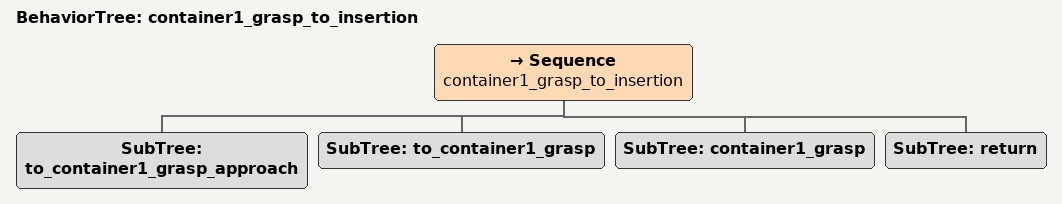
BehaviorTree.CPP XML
<?xml version="1.0"?>
<root BTCPP_format="4">
  <BehaviorTree ID="container1_grasp_to_insertion">
    <Sequence name="container1_grasp_to_insertion">
        <SubTree ID='to_container1_grasp_approach'/>
        <SubTree ID='to_container1_grasp'/>
        <SubTree ID='container1_grasp'/>
        <SubTree ID='return'/>
    </Sequence>
  </BehaviorTree>
</root>
